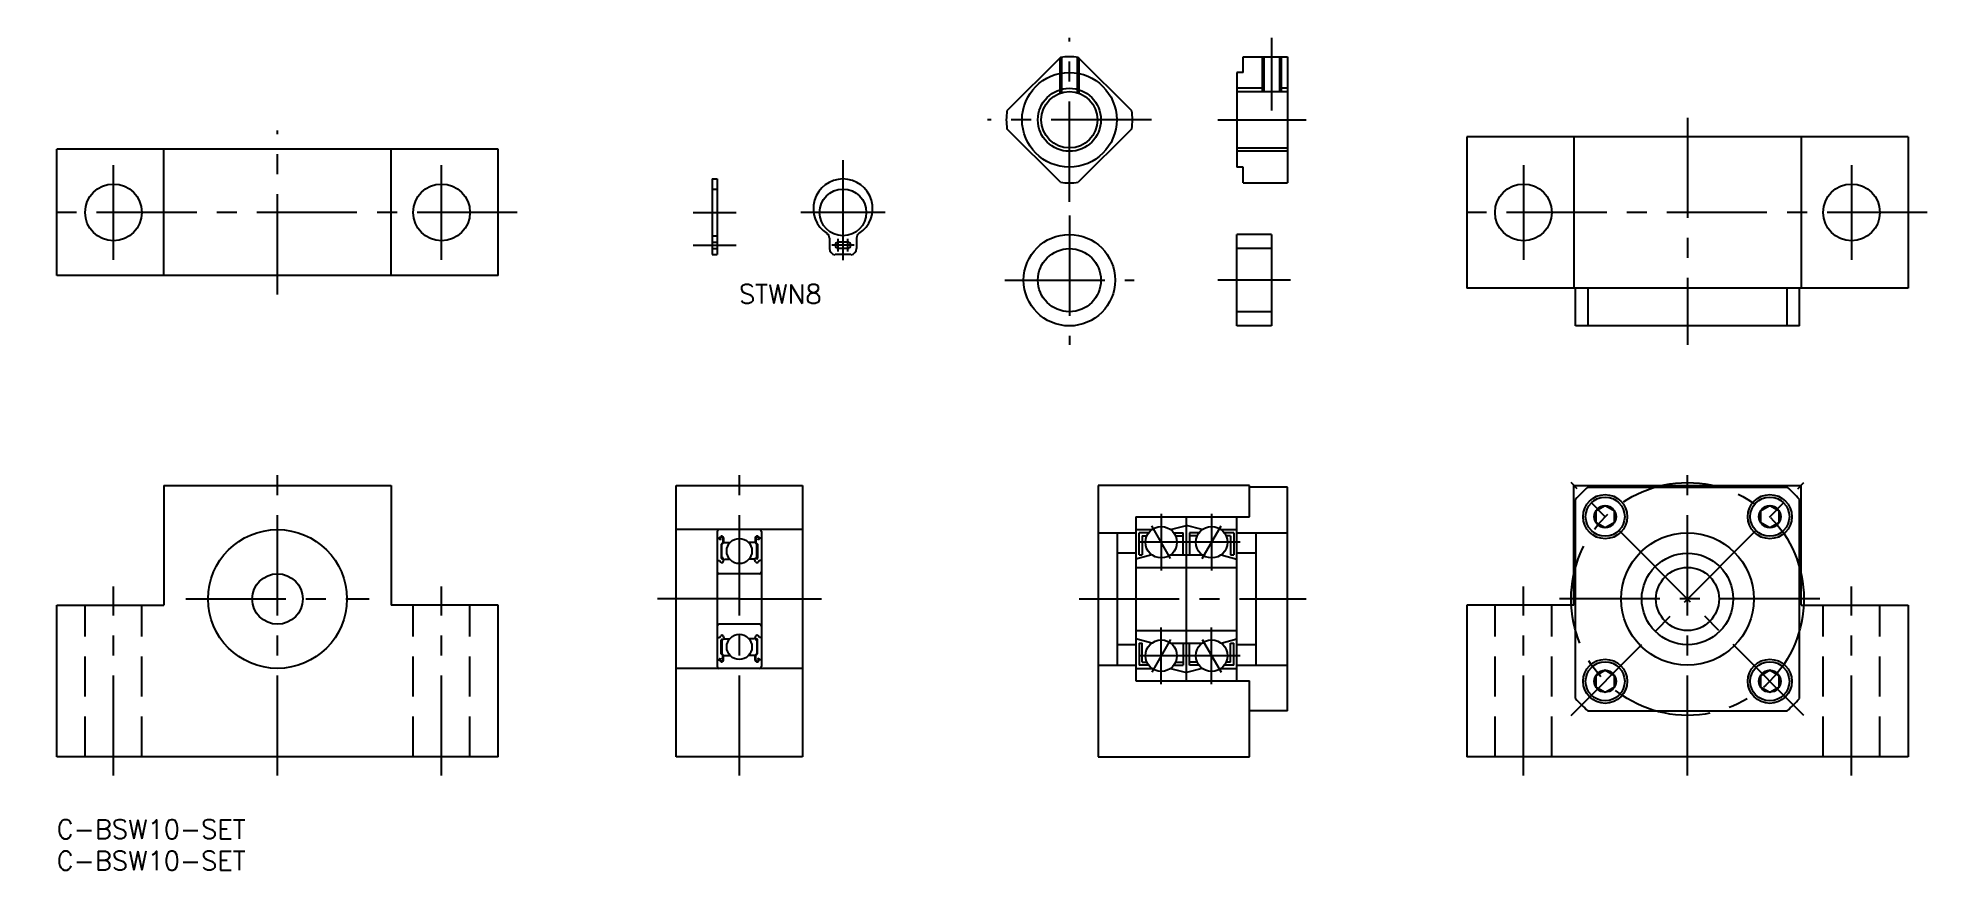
# Model space of a CAD drawing. Extents: x -3 to 297, y -8 to 124.
import ezdxf

# ---------------------------------------------------------------- set-up
doc = ezdxf.new("R2010")
doc.units = 0
doc.header["$LTSCALE"] = 0.5
doc.linetypes.add('CENTER', pattern=[50.8, 31.75, -6.35, 6.35, -6.35])
doc.linetypes.add('DASHED', pattern=[19.05, 12.7, -6.35])
for name, color, linetype in [('MSM_CENTER', 1, 'CENTER'), ('MSM_CONTINUOUS', 7, 'CONTINUOUS'), ('MSM_DASHED', 4, 'DASHED'), ('MSM_NARROW', 5, 'CONTINUOUS'), ('MSM_PART_NUMBER', 7, 'CONTINUOUS')]:
    doc.layers.add(name, color=color, linetype=linetype)
doc.styles.get("Standard").update_dxf_attribs({"font": 'txt.shx', "height": 3, "bigfont": 'bigfont.shx'})

# ---------------------------------------------------------------- blocks, each defined once
blk = doc.blocks.new('*U2')
at = {"layer": 'MSM_PART_NUMBER'}
blk.add_text('C-BSW10-SET', height=3, dxfattribs=at).set_placement((0, -3))
blk = doc.blocks.new('*U3')
at = {"layer": 'MSM_PART_NUMBER'}
blk.add_text('C-BSW10-SET', height=3, dxfattribs=at).set_placement((0, -8))
blk = doc.blocks.new('*U5')
at = {"layer": 'MSM_PART_NUMBER'}
blk.add_text('STWN8', height=3, dxfattribs=at).set_placement((108.14, 81.84))

msp = doc.modelspace()

# ---------------------------------------------------------------- linework, layer by layer
at = {"layer": 'MSM_CENTER'}
for p, q in [((160.53, 97.97), (160.53, 123.97)), ((192.58, 123.97), (192.58, 112.43)), ((173.53, 110.97), (147.53, 110.97)), ((184.08, 110.97), (198.08, 110.97)), ((258.51, 111.29), (258.51, 75.29)), ((35, 83.29), (35, 109.29)), ((9, 88.79), (9, 103.79)), ((61, 88.79), (61, 103.79)), ((124.64, 104.59), (124.64, 86.59)), ((232.51, 103.79), (232.51, 88.79)), ((284.51, 103.79), (284.51, 88.79)), ((73, 96.29), (-3, 96.29)), ((100.91, 96.29), (107.71, 96.29)), ((131.34, 96.29), (117.94, 96.29)), ((296.51, 96.29), (220.51, 96.29)), ((160.53, 95.79), (160.53, 75.29)), ((100.91, 91.09), (107.71, 91.09)), ((126.39, 91.09), (122.89, 91.09)), ((123.89, 90.09), (123.89, 92.09)), ((125.39, 90.09), (125.39, 92.09)), ((150.28, 85.54), (170.78, 85.54)), ((195.58, 85.54), (184.08, 85.54)), ((35, 7), (35, 56)), ((108.21, 7), (108.21, 56)), ((258.51, 7), (258.51, 56.45)), ((240.06, 16.55), (276.96, 53.45)), ((276.96, 16.55), (240.06, 53.45)), ((175.08, 48.5), (175.08, 39.5)), ((183.08, 48.5), (183.08, 39.5)), ((176.58, 41.4), (173.58, 46.6)), ((181.58, 41.4), (184.58, 46.6)), ((187.58, 44), (170.58, 44)), ((9, 7), (9, 37)), ((61, 7), (61, 37)), ((232.51, 7), (232.51, 37)), ((284.51, 7), (284.51, 37)), ((20.45, 35), (49.55, 35)), ((108.21, 35), (95.21, 35)), ((108.21, 35), (121.21, 35)), ((162.08, 35), (198.08, 35)), ((279.51, 35), (237.51, 35)), ((175.08, 21.5), (175.08, 30.5)), ((183.08, 21.5), (183.08, 30.5)), ((176.58, 28.6), (173.58, 23.4)), ((181.58, 28.6), (184.58, 23.4)), ((187.58, 26), (170.58, 26))]:
    msp.add_line(p, q, dxfattribs=at)
msp.add_circle((258.51, 35), 18.45, dxfattribs=at)
at = {"layer": 'MSM_CONTINUOUS'}
for p, q in [((159.12, 120.87), (150.63, 112.38)), ((170.43, 112.38), (161.94, 120.87)), ((188.08, 120.97), (195.08, 120.97)), ((188.08, 118.47), (188.08, 120.97)), ((191.35, 120.97), (191.35, 115.43)), ((193.81, 120.97), (193.81, 115.43)), ((195.08, 120.97), (195.08, 100.97)), ((187.08, 118.47), (187.08, 103.47)), ((188.08, 118.47), (187.08, 118.47)), ((187.08, 115.43), (195.08, 115.43)), ((159.12, 101.07), (150.63, 109.56)), ((170.43, 109.56), (161.94, 101.07)), ((223.51, 108.29), (223.51, 84.29)), ((293.51, 108.29), (223.51, 108.29)), ((240.51, 108.29), (240.51, 84.29)), ((276.51, 108.29), (276.51, 84.29)), ((293.51, 108.29), (293.51, 84.29)), ((0, 86.29), (0, 106.29)), ((70, 106.29), (0, 106.29)), ((17, 86.29), (17, 106.29)), ((53, 86.29), (53, 106.29)), ((70, 86.29), (70, 106.29)), ((187.08, 106.51), (195.08, 106.51)), ((188.08, 103.47), (187.08, 103.47)), ((188.08, 100.97), (188.08, 103.47)), ((103.91, 101.59), (103.91, 89.59)), ((103.91, 101.59), (104.71, 101.59)), ((104.71, 101.59), (104.71, 89.59)), ((188.08, 100.97), (195.08, 100.97)), ((122.49, 92.19), (122.49, 90.59)), ((125.39, 91.59), (123.89, 91.59)), ((125.39, 90.59), (123.89, 90.59)), ((124.64, 92.59), (124.64, 91.59)), ((124.64, 90.59), (124.64, 89.59)), ((126.79, 92.19), (126.79, 90.59)), ((187.08, 78.29), (187.08, 92.79)), ((192.58, 92.79), (187.08, 92.79)), ((192.58, 90.54), (187.08, 90.54)), ((192.58, 92.79), (192.58, 78.29)), ((103.91, 89.59), (104.71, 89.59)), ((125.89, 89.59), (123.39, 89.59)), ((70, 86.29), (0, 86.29)), ((293.51, 84.29), (223.51, 84.29)), ((240.76, 78.29), (240.76, 84.29)), ((242.73, 84.29), (242.73, 78.29)), ((274.29, 78.29), (274.29, 84.29)), ((276.26, 78.29), (276.26, 84.29)), ((192.58, 80.54), (187.08, 80.54)), ((192.58, 78.29), (187.08, 78.29)), ((276.26, 78.29), (240.76, 78.29)), ((17, 53), (17, 34)), ((17, 53), (53, 53)), ((53, 53), (53, 34)), ((98.21, 10), (98.21, 53)), ((98.21, 53), (118.21, 53)), ((118.21, 53), (118.21, 10)), ((165.08, 53), (165.08, 10)), ((189.08, 53), (165.08, 53)), ((189.08, 48), (189.08, 53)), ((195.08, 52.75), (189.08, 52.75)), ((195.08, 17.25), (195.08, 52.75)), ((240.51, 53), (276.51, 53)), ((240.51, 34), (240.51, 53)), ((242.73, 52.75), (274.29, 52.75)), ((276.51, 34), (276.51, 53)), ((171.08, 48), (171.08, 22)), ((171.08, 48), (189.08, 48)), ((179.08, 22), (179.08, 48)), ((187.08, 22), (187.08, 48)), ((240.76, 19.22), (240.76, 50.78)), ((245.46, 49.78), (243.96, 48.91)), ((243.96, 48.91), (243.96, 47.18)), ((246.96, 48.91), (245.46, 49.78)), ((246.96, 47.18), (246.96, 48.91)), ((271.56, 49.78), (270.06, 48.91)), ((270.06, 48.91), (270.06, 47.18)), ((273.06, 48.91), (271.56, 49.78)), ((273.06, 47.18), (273.06, 48.91)), ((276.26, 19.22), (276.26, 50.78)), ((118.21, 46), (98.21, 46)), ((104.71, 45.7), (104.71, 24.3)), ((111.71, 45.7), (111.71, 24.3)), ((165.08, 45.5), (171.08, 45.5)), ((168.08, 45.5), (168.08, 24.5)), ((171.08, 46), (173.58, 46)), ((173.08, 45.5), (171.58, 45.5)), ((171.58, 42), (171.58, 45.5)), ((172.08, 45), (172.08, 42)), ((172.08, 45), (172.78, 45)), ((176.58, 46), (179.08, 46.67)), ((177.08, 45.5), (178.58, 45.5)), ((177.37, 45), (178.58, 45)), ((178.58, 42), (178.58, 45.5)), ((181.58, 46), (179.08, 46.67)), ((179.58, 45.5), (179.58, 42)), ((181.08, 45.5), (179.58, 45.5)), ((180.78, 45), (179.58, 45)), ((184.58, 46), (187.08, 46)), ((186.58, 45.5), (185.08, 45.5)), ((186.08, 45), (185.37, 45)), ((186.08, 45), (186.08, 42)), ((186.58, 45.5), (186.58, 42)), ((187.08, 45.5), (195.08, 45.5)), ((190.08, 45.5), (190.08, 24.5)), ((243.96, 47.18), (245.46, 46.31)), ((245.46, 46.31), (246.96, 47.18)), ((270.06, 47.18), (271.56, 46.31)), ((271.56, 46.31), (273.06, 47.18)), ((104.71, 44.75), (104.81, 44.65)), ((104.81, 44.65), (105.05, 44.65)), ((105.05, 44.65), (105.16, 44.84)), ((105.1, 44.47), (105.21, 44.4)), ((105.16, 44.58), (105.27, 44.77)), ((105.28, 44.52), (105.16, 44.58)), ((105.21, 44.4), (105.28, 44.52)), ((105.58, 43.95), (105.31, 43.68)), ((105.31, 43.68), (105.31, 41.5)), ((105.71, 43.89), (105.45, 43.63)), ((105.45, 41.5), (105.45, 43.63)), ((105.58, 44.68), (105.58, 43.95)), ((105.71, 44.68), (105.71, 43.89)), ((105.71, 44.05), (105.81, 43.95)), ((105.81, 43.95), (106.74, 43.95)), ((110.61, 43.95), (109.69, 43.95)), ((110.71, 44.05), (110.61, 43.95)), ((110.71, 44.68), (110.71, 43.89)), ((110.71, 43.89), (110.98, 43.63)), ((110.85, 44.68), (110.85, 43.95)), ((110.85, 43.95), (111.11, 43.68)), ((110.98, 41.5), (110.98, 43.63)), ((111.11, 43.68), (111.11, 41.5)), ((111.15, 44.52), (111.27, 44.58)), ((111.22, 44.4), (111.15, 44.52)), ((111.27, 44.58), (111.16, 44.77)), ((111.33, 44.47), (111.22, 44.4)), ((111.38, 44.65), (111.27, 44.84)), ((111.61, 44.65), (111.38, 44.65)), ((111.71, 44.75), (111.61, 44.65)), ((171.08, 42.25), (168.08, 42.25)), ((173.58, 42), (171.08, 41.33)), ((171.58, 42), (172.08, 42)), ((176.58, 42), (181.58, 42)), ((184.58, 42), (187.08, 41.33)), ((186.08, 42), (186.58, 42)), ((190.08, 42.25), (187.08, 42.25)), ((104.71, 41), (104.81, 41.1)), ((104.81, 41.1), (105.05, 41.1)), ((111.41, 39), (105.01, 39)), ((105.05, 41.1), (105.26, 40.84)), ((105.65, 41.5), (105.45, 41.5)), ((105.45, 41.36), (105.65, 41.36)), ((105.64, 40.89), (105.75, 41.21)), ((105.65, 41.36), (105.65, 41.5)), ((105.75, 41.21), (105.85, 41.3)), ((105.85, 41.3), (106.69, 41.3)), ((110.58, 41.3), (109.73, 41.3)), ((110.68, 41.21), (110.58, 41.3)), ((110.79, 40.89), (110.68, 41.21)), ((110.78, 41.36), (110.78, 41.5)), ((110.78, 41.5), (110.98, 41.5)), ((110.98, 41.36), (110.78, 41.36)), ((111.38, 41.1), (111.17, 40.84)), ((111.61, 41.1), (111.38, 41.1)), ((111.71, 41), (111.61, 41.1)), ((171.08, 40), (187.08, 40)), ((0, 10), (0, 34)), ((70, 10), (70, 34)), ((223.51, 34), (223.51, 10)), ((240.51, 34), (223.51, 34)), ((276.51, 34), (293.51, 34)), ((293.51, 34), (293.51, 10)), ((111.41, 31), (105.01, 31)), ((171.08, 30), (187.08, 30)), ((104.71, 29), (104.81, 28.9)), ((104.81, 28.9), (105.05, 28.9)), ((105.05, 28.9), (105.26, 29.16)), ((105.31, 26.32), (105.31, 28.5)), ((105.45, 28.64), (105.65, 28.64)), ((105.45, 28.5), (105.45, 26.37)), ((105.65, 28.5), (105.45, 28.5)), ((105.64, 29.11), (105.75, 28.79)), ((105.65, 28.64), (105.65, 28.5)), ((105.75, 28.79), (105.85, 28.7)), ((105.85, 28.7), (106.69, 28.7)), ((110.58, 28.7), (109.73, 28.7)), ((110.68, 28.79), (110.58, 28.7)), ((110.79, 29.11), (110.68, 28.79)), ((110.78, 28.64), (110.78, 28.5)), ((110.98, 28.64), (110.78, 28.64)), ((110.78, 28.5), (110.98, 28.5)), ((110.98, 28.5), (110.98, 26.37)), ((111.11, 26.32), (111.11, 28.5)), ((111.38, 28.9), (111.17, 29.16)), ((111.61, 28.9), (111.38, 28.9)), ((111.71, 29), (111.61, 28.9)), ((171.08, 27.75), (168.08, 27.75)), ((173.58, 28), (171.08, 28.67)), ((171.58, 28), (172.08, 28)), ((171.58, 28), (171.58, 24.5)), ((172.08, 25), (172.08, 28)), ((176.58, 28), (181.58, 28)), ((178.58, 28), (178.58, 24.5)), ((179.58, 24.5), (179.58, 28)), ((184.58, 28), (187.08, 28.67)), ((186.08, 25), (186.08, 28)), ((186.08, 28), (186.58, 28)), ((186.58, 24.5), (186.58, 28)), ((190.08, 27.75), (187.08, 27.75)), ((118.21, 24), (98.21, 24)), ((104.71, 25.25), (104.81, 25.35)), ((104.81, 25.35), (105.05, 25.35)), ((105.05, 25.35), (105.16, 25.16)), ((105.1, 25.53), (105.21, 25.6)), ((105.28, 25.48), (105.16, 25.42)), ((105.16, 25.42), (105.27, 25.23)), ((105.21, 25.6), (105.28, 25.48)), ((105.58, 26.05), (105.31, 26.32)), ((105.71, 26.11), (105.45, 26.37)), ((105.58, 25.32), (105.58, 26.05)), ((105.71, 25.32), (105.71, 26.11)), ((105.71, 25.95), (105.81, 26.05)), ((105.81, 26.05), (106.74, 26.05)), ((110.61, 26.05), (109.69, 26.05)), ((110.71, 25.95), (110.61, 26.05)), ((110.71, 26.11), (110.98, 26.37)), ((110.71, 25.32), (110.71, 26.11)), ((110.85, 26.05), (111.11, 26.32)), ((110.85, 25.32), (110.85, 26.05)), ((111.22, 25.6), (111.15, 25.48)), ((111.15, 25.48), (111.27, 25.42)), ((111.27, 25.42), (111.16, 25.23)), ((111.33, 25.53), (111.22, 25.6)), ((111.38, 25.35), (111.27, 25.16)), ((111.61, 25.35), (111.38, 25.35)), ((111.71, 25.25), (111.61, 25.35)), ((165.08, 24.5), (171.08, 24.5)), ((171.08, 24), (173.58, 24)), ((173.08, 24.5), (171.58, 24.5)), ((172.08, 25), (172.78, 25)), ((176.58, 24), (179.08, 23.33)), ((177.08, 24.5), (178.58, 24.5)), ((177.37, 25), (178.58, 25)), ((181.58, 24), (179.08, 23.33)), ((180.78, 25), (179.58, 25)), ((181.08, 24.5), (179.58, 24.5)), ((184.58, 24), (187.08, 24)), ((186.58, 24.5), (185.08, 24.5)), ((186.08, 25), (185.37, 25)), ((187.08, 24.5), (195.08, 24.5)), ((171.08, 22), (189.08, 22)), ((189.08, 10), (189.08, 22)), ((245.46, 23.69), (243.96, 22.82)), ((243.96, 22.82), (243.96, 21.09)), ((243.96, 21.09), (245.46, 20.22)), ((246.96, 22.82), (245.46, 23.69)), ((245.46, 20.22), (246.96, 21.09)), ((246.96, 21.09), (246.96, 22.82)), ((271.56, 23.69), (270.06, 22.82)), ((270.06, 22.82), (270.06, 21.09)), ((270.06, 21.09), (271.56, 20.22)), ((273.06, 22.82), (271.56, 23.69)), ((271.56, 20.22), (273.06, 21.09)), ((273.06, 21.09), (273.06, 22.82)), ((195.08, 17.25), (189.08, 17.25)), ((242.73, 17.25), (274.29, 17.25)), ((70, 10), (0, 10)), ((118.21, 10), (98.21, 10)), ((165.08, 10), (189.08, 10)), ((293.51, 10), (223.51, 10))]:
    msp.add_line(p, q, dxfattribs=at)
for points in [[(0, 34), (17, 34)], [(70, 34), (53, 34)]]:
    msp.add_lwpolyline(points, dxfattribs=at)
for centre, radius in [((160.53, 110.97), 7.5), ((160.53, 110.97), 4.46), ((9, 96.29), 4.5), ((61, 96.29), 4.5), ((124.64, 96.29), 3.7), ((232.51, 96.29), 4.5), ((284.51, 96.29), 4.5), ((160.53, 85.54), 7.25), ((160.53, 85.54), 5), ((245.46, 48.05), 3.5), ((245.46, 48.05), 3.1), ((271.56, 48.05), 3.5), ((271.56, 48.05), 3.1), ((245.46, 48.05), 1.73), ((271.56, 48.05), 1.73), ((35, 35), 11), ((175.08, 44), 2.5), ((183.08, 44), 2.5), ((258.51, 35), 10.5), ((108.21, 42.6), 2), ((258.51, 35), 7.25), ((35, 35), 4), ((258.51, 35), 5), ((108.21, 27.4), 2), ((175.08, 26), 2.5), ((183.08, 26), 2.5), ((245.46, 21.95), 3.5), ((245.46, 21.95), 3.1), ((271.56, 21.95), 3.5), ((271.56, 21.95), 3.1), ((245.46, 21.95), 1.73), ((271.56, 21.95), 1.73)]:
    msp.add_circle(centre, radius, dxfattribs=at)
for centre, radius, start, end in [((160.53, 110.97), 10, 81.8699, 98.1301), ((160.53, 110.97), 10, 171.8699, 188.1301), ((160.53, 110.97), 10, 351.8699, 8.1301), ((124.64, 96.89), 4.7, 302.6213, 237.3787), ((160.53, 110.97), 10, 261.8699, 278.1301), ((121.59, 92.19), 0.9, 360, 55.0939), ((127.69, 92.19), 0.9, 124.9061, 180), ((123.48, 90.57), 0.99, 179.1897, 264.7847), ((123.89, 91.09), 0.5, 90, 270), ((125.39, 91.09), 0.5, 270, 90), ((125.8, 90.57), 0.99, 275.2153, 0.8103), ((258.51, 35), 23.75, 131.6371, 138.3629), ((258.51, 35), 23.75, 41.6371, 48.3629), ((105.01, 45.7), 0.3, 90, 180), ((105.42, 44.68), 0.299, 0, 149.6308), ((111.01, 44.68), 0.299, 30.3692, 180), ((111.41, 45.7), 0.3, 0, 90), ((105.16, 44.58), 0.133, 149.9969, 240.0013), ((105.42, 44.68), 0.166, 0, 149.5456), ((111.01, 44.68), 0.166, 30.4544, 180), ((111.27, 44.58), 0.133, 299.9987, 30.0031), ((105.01, 39.3), 0.3, 180, 270), ((105.43, 40.98), 0.224, 220.001, 336.7396), ((105.45, 41.5), 0.133, 180.7017, 269.0077), ((111, 40.98), 0.224, 203.2604, 319.999), ((110.98, 41.5), 0.133, 270.9923, 359.2983), ((111.41, 39.3), 0.3, 270, 0), ((105.01, 30.7), 0.3, 90, 180), ((111.41, 30.7), 0.3, 0, 90), ((105.43, 29.02), 0.224, 23.2604, 139.999), ((105.45, 28.5), 0.133, 90.9923, 179.2983), ((111, 29.02), 0.224, 40.001, 156.7396), ((110.98, 28.5), 0.133, 0.7017, 89.0077), ((105.01, 24.3), 0.3, 180, 270), ((105.16, 25.42), 0.133, 119.9987, 210.0031), ((105.42, 25.32), 0.299, 210.3692, 0), ((105.42, 25.32), 0.166, 210.4544, 0), ((111.01, 25.32), 0.299, 180, 329.6308), ((111.01, 25.32), 0.166, 180, 329.5456), ((111.27, 25.42), 0.133, 329.9969, 60.0013), ((111.41, 24.3), 0.3, 270, 0), ((258.51, 35), 23.75, 221.6371, 228.3629), ((258.51, 35), 23.75, 311.6371, 318.3629)]:
    msp.add_arc(centre, radius, start, end, dxfattribs=at)
at = {"layer": 'MSM_DASHED'}
for p, q in [((159.03, 120.78), (159.03, 115.17)), ((159.3, 120.89), (159.3, 115.26)), ((161.76, 120.89), (161.76, 115.26)), ((162.03, 120.78), (162.03, 115.17)), ((103.91, 99.99), (104.71, 99.99)), ((103.91, 92.59), (104.71, 92.59)), ((103.91, 91.59), (104.71, 91.59)), ((103.91, 90.59), (104.71, 90.59)), ((4.5, 10), (4.5, 34)), ((13.5, 10), (13.5, 34)), ((56.5, 10), (56.5, 34)), ((65.5, 10), (65.5, 34)), ((228.01, 10), (228.01, 34)), ((237.01, 10), (237.01, 34)), ((280.01, 10), (280.01, 34)), ((289.01, 10), (289.01, 34))]:
    msp.add_line(p, q, dxfattribs=at)
at = {"layer": 'MSM_NARROW'}
for p, q in [((191.08, 120.97), (191.08, 115.43)), ((194.08, 120.97), (194.08, 115.43)), ((191.08, 115.97), (187.08, 115.97)), ((195.08, 115.97), (194.08, 115.97)), ((195.08, 105.97), (187.08, 105.97))]:
    msp.add_line(p, q, dxfattribs=at)
msp.add_circle((160.53, 110.97), 5, dxfattribs=at)

# ---------------------------------------------------------------- block references
at = {"layer": 'MSM_CONTINUOUS'}
for name in ['*U5', '*U2', '*U3']:
    msp.add_blockref(name, (0, 0), dxfattribs=at)

doc.saveas('drawing.dxf')
